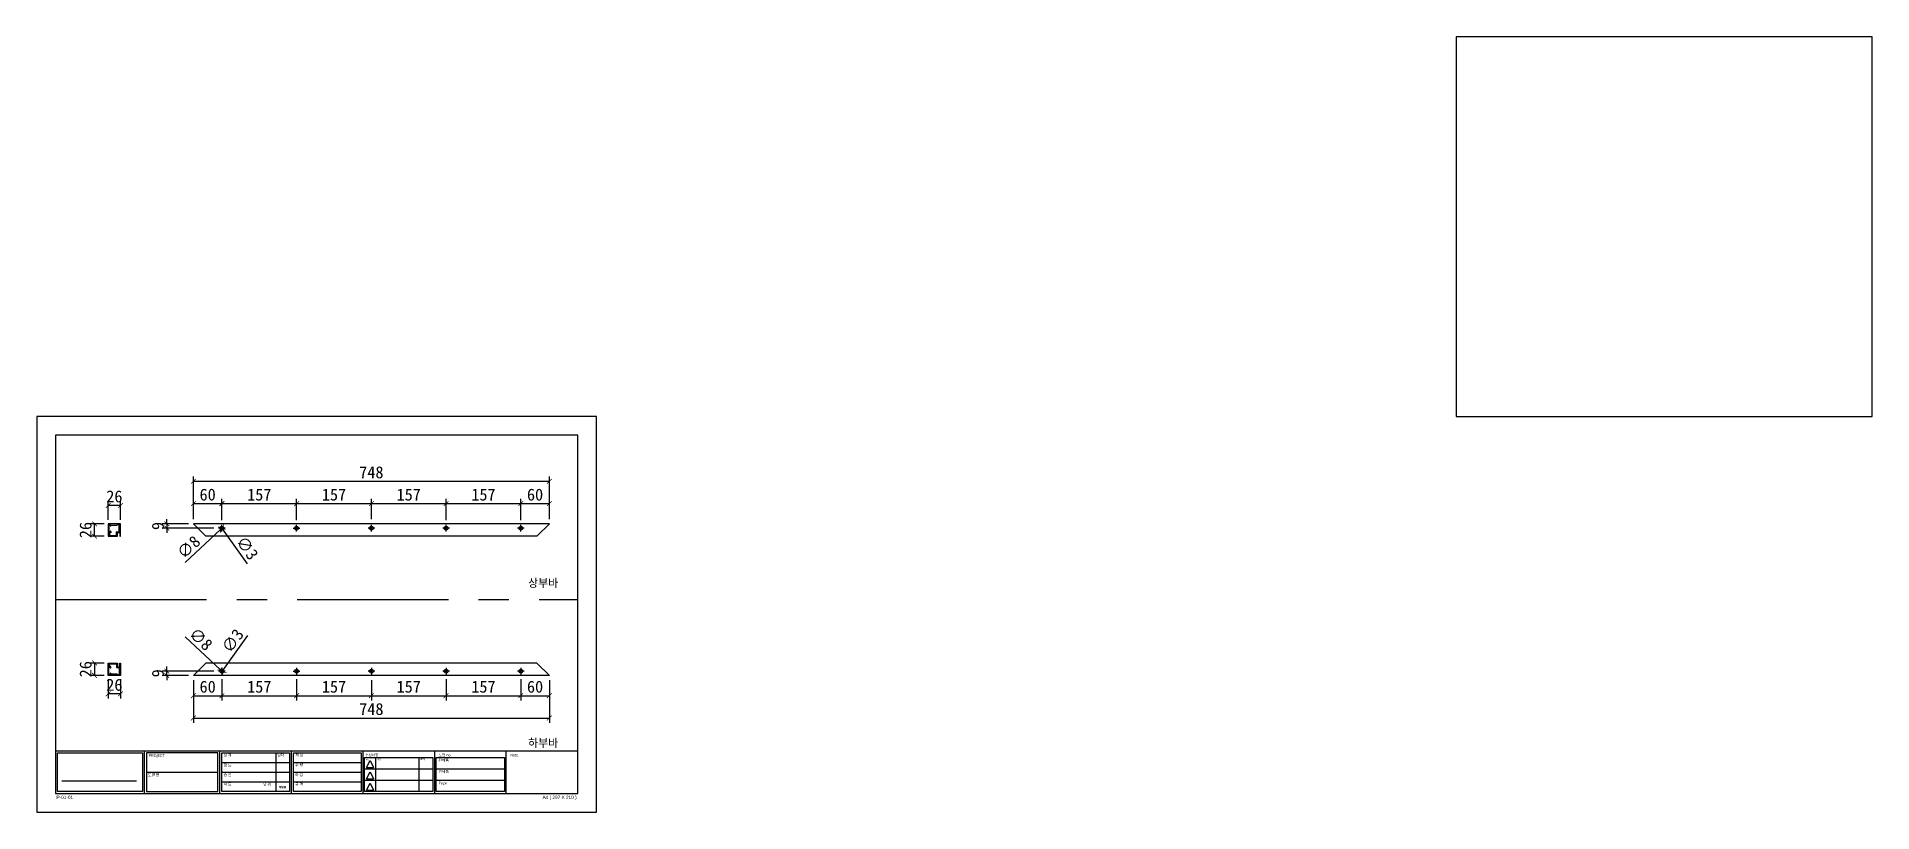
# Model space of a CAD drawing. Header units: millimetres. Extents: x -44117 to 256353, y -2095463 to 65325.
# Drawn here: x -39937 to -36080, y 10069 to 11699 of the extents above; entities that cross this region are included whole.
import ezdxf

# ---------------------------------------------------------------- set-up
doc = ezdxf.new("R2010")
doc.units = ezdxf.units.MM
doc.header["$LTSCALE"] = 10
doc.linetypes.add('CENTER', pattern=[50.8, 31.75, -6.35, 6.35, -6.35])
doc.layers.add('cen', color=1, linetype='CENTER')
doc.layers.add('도면층2', color=3, linetype='CENTER')
doc.styles.add('고딕', font='')
doc.styles.get('고딕').set_extended_font_data('HYgtrE')
doc.dimstyles.new('ISO-25', dxfattribs={"dimtxt": 2.5, "dimasz": 2.5, "dimexe": 1, "dimexo": 1, "dimtad": 1, "dimtxsty": 'Standard', "dimblk": 'ARCHTICK', "dimcen": 2.5, "dimadec": 0, "dimazin": 0, "dimtfac": 1, "dimtmove": 0, "dimatfit": 3, "dimfxl": 0, "dimarcsym": 0})

# ---------------------------------------------------------------- blocks, each defined once
blk = doc.blocks.new('A$C2EC13F1B')
at = {"color": 7}
for p, q in [((-3.7, -0.8), (-1.2, 4.2)), ((-1.2, 4.2), (1.3, -0.8))]:
    blk.add_line(p, q, dxfattribs=at)
blk.add_lwpolyline([(-3.7, -0.8), (1.3, -0.8)], dxfattribs=at)
blk = doc.blocks.new('a4 1scale')
at = {"color": 8}
for p, q in [((-15144.83, -4477.05), (-14867.83, -4477.05)), ((-15097.66, -4499.61), (-15097.66, -4477.05)), ((-15057.67, -4499.62), (-15057.67, -4477.06)), ((-15028.06, -4478.06), (-15028.06, -4498.62)), ((-15019.68, -4499.62), (-15019.68, -4477.06)), ((-14981.69, -4499.62), (-14981.69, -4477.06)), ((-14943.7, -4499.62), (-14943.7, -4477.06)), ((-14905.71, -4499.62), (-14905.71, -4477.06)), ((-15096.66, -4488.33), (-15058.67, -4488.34)), ((-15056.67, -4483.2), (-15020.68, -4483.2)), ((-15056.67, -4488.34), (-15020.68, -4488.34)), ((-15018.68, -4483.2), (-14982.69, -4483.2)), ((-15018.68, -4488.34), (-14982.69, -4488.34)), ((-14980.9, -4480.63), (-14944.7, -4480.63)), ((-14980.9, -4486.63), (-14944.7, -4486.63)), ((-14975.07, -4480.63), (-14975.07, -4498.62)), ((-14952.08, -4480.63), (-14952.08, -4498.62)), ((-14942.91, -4480.63), (-14906.71, -4480.63)), ((-14942.91, -4486.63), (-14906.71, -4486.63)), ((-15141.53, -4492.95), (-15101.88, -4492.95)), ((-15056.67, -4493.48), (-15020.68, -4493.48)), ((-15018.68, -4493.48), (-14982.69, -4493.48)), ((-14980.9, -4492.63), (-14944.7, -4492.63)), ((-14942.91, -4492.63), (-14906.71, -4492.63))]:
    blk.add_line(p, q, dxfattribs=at)
for points in [[(-15154.83, -4509.61), (-14857.83, -4509.61), (-14857.83, -4299.61), (-15154.83, -4299.61)], [(-15144.83, -4499.61), (-14867.83, -4499.61), (-14867.83, -4309.61), (-15144.83, -4309.61)]]:
    blk.add_lwpolyline(points, close=True)
for points in [[(-15143.82, -4478.05), (-15098.66, -4478.05), (-15098.66, -4498.61), (-15143.83, -4498.61)], [(-15058.67, -4478.06), (-15096.66, -4478.05), (-15096.66, -4498.61), (-15058.66, -4498.62)], [(-15056.67, -4478.06), (-15020.68, -4478.06), (-15020.68, -4498.62), (-15056.67, -4498.62)], [(-15018.68, -4478.06), (-14982.69, -4478.06), (-14982.69, -4498.62), (-15018.68, -4498.62)]]:
    blk.add_lwpolyline(points, close=True, dxfattribs=at)
for points in [[(-14944.7, -4480.63), (-14944.7, -4498.62), (-14980.9, -4498.62), (-14980.9, -4480.63)], [(-14906.71, -4480.63), (-14906.71, -4498.62), (-14942.91, -4498.62), (-14942.91, -4480.63)]]:
    blk.add_lwpolyline(points, dxfattribs=at)
at = {"color": 8, "xscale": 0.7469071166727064, "yscale": 0.7469071166727064, "zscale": 0.7469071166727064}
for p in [(-14977.06, -4485.3), (-14977.06, -4491.3), (-14977.06, -4497.29)]:
    blk.add_blockref('A$C2EC13F1B', p, dxfattribs=at)
at = {"color": 8, "style": '고딕'}
for s, insert, char_height, width, attachment_point in [('{\\fMalgun Gothic|b0|i0|c129|p50;PROJECT}', (-15095.45, -4478.74), 1.6004, 37.4801, 1), ('{\\fMalgun Gothic|b0|i0|c129|p50;설 계}', (-15055.65, -4478.55), 1.4003, 21.6513, 1), ('{\\fGulim|b0|i0|c129|p50;일자}', (-15027.2, -4478.57), 1.4, 24.7824, 1), ('{\\fMalgun Gothic|b0|i0|c129|p50;재 질}', (-15017.66, -4478.55), 1.4003, 21.6513, 1), ('{\\fMalgun Gothic|b0|i0|c129|p50;수정사항}', (-14980.67, -4478.55), 1.4003, 21.6513, 1), ('{\\fMalgun Gothic|b0|i0|c129|p50;도면 no.}', (-14941.63, -4478.55), 1.4003, 21.6513, 1), ('{\\fMalgun Gothic|b0|i0|c129|p50;Note.}', (-14903.64, -4478.55), 1.4003, 21.6513, 1), ('{\\fMalgun Gothic|b0|i0|c129|p50;도면명}', (-15095.89, -4489.07), 1.6004, 37.4801, 1), ('{\\fMalgun Gothic|b0|i0|c129|p50;승 인}', (-15055.65, -4489.02), 1.4003, 21.6513, 1), ('{\\fMalgun Gothic|b0|i0|c129|p50;검 토}', (-15055.65, -4483.82), 1.4003, 21.6513, 1), ('{\\fMalgun Gothic|b0|i0|c129|p50;수 량}', (-15017.66, -4483.82), 1.4003, 21.6513, 1), ('{\\fMalgun Gothic|b0|i0|c129|p50;마 감}', (-15017.66, -4489.02), 1.4003, 21.6513, 1), ('{\\fMalgun Gothic|b0|i0|c129|p50;no.}', (-14980.32, -4481.07), 0.96, 25.9815, 1), ('{\\fMalgun Gothic|b0|i0|c129|p50;내용}', (-14974.49, -4481.07), 0.96, 25.9815, 1), ('{\\fMalgun Gothic|b0|i0|c129|p50;일자}', (-14951.5, -4481.07), 0.96, 25.9815, 1), ('{\\fGulim|b0|i0|c129|p50;완\\fMalgun Gothic|b0|i0|c129|p50;제품}', (-14941.66, -4481.32), 1.4003, 21.6513, 1), ('{\\fMalgun Gothic|b0|i0|c129|p50;반제품}', (-14941.66, -4487.32), 1.4003, 21.6513, 1), ('{\\fMalgun Gothic|b0|i0|c129|p50;척 도 }', (-15055.65, -4494.02), 1.4003, 21.6513, 1), ('{\\fGulim|b0|i0|c129|p50;단 위}', (-15034.68, -4494.09), 1.4003, 21.6513, 1), ('mm', (-15024.45, -4496.13), 1.7, 15.2516, 5), ('{\\fMalgun Gothic|b0|i0|c129|p50;규 격 }', (-15017.66, -4494.02), 1.4003, 21.6513, 1), ('{\\fMalgun Gothic|b0|i0|c129|p50;Page}', (-14941.66, -4493.32), 1.4003, 21.6513, 1), ('{\\C8;P-01-01}', (-15144.37, -4500.78), 1.8004, 27.0059, 1), ('{\\C8;A4 ( 297 X 210 )}', (-14868.4, -4500.78), 1.8004, 27.0059, 3)]:
    blk.add_mtext(s, dxfattribs=dict(at, insert=insert, char_height=char_height, width=width, attachment_point=attachment_point))
blk = doc.blocks.new('_ArchTick')
at = {"color": 0, "linetype": 'ByBlock', "const_width": 0.15}
blk.add_lwpolyline([(-0.5, -0.5), (0.5, 0.5)], dxfattribs=at)
blk = doc.blocks.new('*D659')
at = {"color": 0, "lineweight": -2}
for p, q in [((-39786.6, 10683.3), (-39786.6, 10723.8)), ((-39760.6, 10683.3), (-39760.6, 10723.8)), ((-39760.6, 10713.8), (-39786.6, 10713.8))]:
    blk.add_line(p, q, dxfattribs=at)
at = {"layer": 'Defpoints', "color": 0}
for p in [(-39786.6, 10713.8), (-39786.6, 10673.3), (-39760.6, 10673.3)]:
    blk.add_point(p, dxfattribs=at)
at = {"color": 0, "lineweight": -2, "xscale": 10, "yscale": 10, "zscale": 10, "rotation": 180}
blk.add_blockref('_ArchTick', (-39786.6, 10713.8), dxfattribs=at)
at = {"color": 0, "lineweight": -2, "xscale": 10, "yscale": 10, "zscale": 10}
blk.add_blockref('_ArchTick', (-39760.6, 10713.8), dxfattribs=at)
at = {"color": 0, "insert": (-39773.6, 10732.6), "char_height": 25, "attachment_point": 5}
blk.add_mtext('26', dxfattribs=at)
blk = doc.blocks.new('_None')
blk = doc.blocks.new('*D660')
at = {"color": 0, "lineweight": -2}
for p, q in [((-39795.1, 10675.1), (-39825.2, 10675.1)), ((-39795.1, 10649.1), (-39825.2, 10649.1)), ((-39815.2, 10649.1), (-39815.2, 10675.1))]:
    blk.add_line(p, q, dxfattribs=at)
at = {"layer": 'Defpoints', "color": 0}
for p in [(-39815.2, 10675.1), (-39785.1, 10675.1), (-39785.1, 10649.1)]:
    blk.add_point(p, dxfattribs=at)
at = {"color": 0, "lineweight": -2, "xscale": 10, "yscale": 10, "zscale": 10}
for p, rotation in [((-39815.2, 10675.1), 90), ((-39815.2, 10649.1), 270)]:
    blk.add_blockref('_ArchTick', p, dxfattribs=dict(at, rotation=rotation))
at = {"color": 0, "insert": (-39834, 10662.1), "char_height": 25, "attachment_point": 5, "rotation": 90}
blk.add_mtext('26', dxfattribs=at)
blk = doc.blocks.new('*D661')
at = {"color": 0, "lineweight": -2}
for p, q in [((-39607.6, 10685.1), (-39607.6, 10774.6)), ((-39607.6, 10764.6), (-38859.6, 10764.6)), ((-38859.6, 10685.1), (-38859.6, 10774.6))]:
    blk.add_line(p, q, dxfattribs=at)
at = {"layer": 'Defpoints', "color": 0}
for p in [(-38859.6, 10764.6), (-39607.6, 10675.1), (-38859.6, 10675.1)]:
    blk.add_point(p, dxfattribs=at)
at = {"color": 0, "lineweight": -2, "xscale": 10, "yscale": 10, "zscale": 10, "rotation": 180}
blk.add_blockref('_ArchTick', (-39607.6, 10764.6), dxfattribs=at)
at = {"color": 0, "lineweight": -2, "xscale": 10, "yscale": 10, "zscale": 10}
blk.add_blockref('_ArchTick', (-38859.6, 10764.6), dxfattribs=at)
at = {"color": 0, "insert": (-39233.6, 10783.3), "char_height": 25, "attachment_point": 5}
blk.add_mtext('748', dxfattribs=at)
blk = doc.blocks.new('*D662')
at = {"color": 0, "lineweight": -2}
for p, q in [((-39663.4, 10675.1), (-39663.4, 10685.1)), ((-39617.6, 10675.1), (-39673.4, 10675.1)), ((-39564.6, 10666.1), (-39673.4, 10666.1)), ((-39663.4, 10675.1), (-39663.4, 10666.1)), ((-39663.4, 10666.1), (-39663.4, 10656.1))]:
    blk.add_line(p, q, dxfattribs=at)
at = {"layer": 'Defpoints', "color": 0}
for p in [(-39663.4, 10666.1), (-39607.6, 10675.1), (-39554.6, 10666.1)]:
    blk.add_point(p, dxfattribs=at)
at = {"color": 0, "lineweight": -2, "xscale": 10, "yscale": 10, "zscale": 10}
for p, rotation in [((-39663.4, 10675.1), 270), ((-39663.4, 10666.1), 90)]:
    blk.add_blockref('_ArchTick', p, dxfattribs=dict(at, rotation=rotation))
at = {"color": 0, "insert": (-39682.1, 10670.6), "char_height": 25, "attachment_point": 5, "rotation": 90}
blk.add_mtext('9', dxfattribs=at)
blk = doc.blocks.new('*D663')
at = {"color": 0, "lineweight": -2}
for p, q in [((-39624.5, 10594), (-39550.5, 10663.3)), ((-39544.7, 10668.8), (-39550.5, 10663.3)), ((-39544.7, 10668.8), (-39544.7, 10668.8))]:
    blk.add_line(p, q, dxfattribs=at)
at = {"layer": 'Defpoints', "color": 0}
for p in [(-39550.5, 10663.3), (-39544.7, 10668.8)]:
    blk.add_point(p, dxfattribs=at)
at = {"color": 0, "lineweight": -2, "xscale": 10, "yscale": 10, "zscale": 10}
for p, rotation in [((-39550.5, 10663.3), 43.13870442111701), ((-39544.7, 10668.8), 223.138704421117)]:
    blk.add_blockref('_ArchTick', p, dxfattribs=dict(at, rotation=rotation))
at = {"color": 0, "insert": (-39617.5, 10626.2), "char_height": 25, "attachment_point": 5, "rotation": 43.1387}
blk.add_mtext('∅8', dxfattribs=at)
blk = doc.blocks.new('*D664')
at = {"color": 0, "lineweight": -2}
for p, q in [((-39548.5, 10667.3), (-39548.5, 10667.3)), ((-39548.5, 10667.3), (-39546.7, 10664.8)), ((-39493.8, 10591.4), (-39546.7, 10664.8))]:
    blk.add_line(p, q, dxfattribs=at)
at = {"layer": 'Defpoints', "color": 0}
for p in [(-39548.5, 10667.3), (-39546.7, 10664.8)]:
    blk.add_point(p, dxfattribs=at)
at = {"color": 0, "lineweight": -2, "xscale": 10, "yscale": 10, "zscale": 10}
for p, rotation in [((-39548.5, 10667.3), 305.7508162474272), ((-39546.7, 10664.8), 125.7508162474272)]:
    blk.add_blockref('_ArchTick', p, dxfattribs=dict(at, rotation=rotation))
at = {"color": 0, "insert": (-39494.4, 10624.3), "char_height": 25, "attachment_point": 5, "rotation": 305.7508}
blk.add_mtext('∅3', dxfattribs=at)
blk = doc.blocks.new('*D665')
at = {"color": 0, "lineweight": -2}
for p, q in [((-39607.6, 10685.1), (-39607.6, 10727.7)), ((-39547.6, 10683.1), (-39547.6, 10727.7)), ((-39607.6, 10717.7), (-39547.6, 10717.7))]:
    blk.add_line(p, q, dxfattribs=at)
at = {"layer": 'Defpoints', "color": 0}
for p in [(-39547.6, 10717.7), (-39607.6, 10675.1), (-39547.6, 10673.1)]:
    blk.add_point(p, dxfattribs=at)
at = {"color": 0, "lineweight": -2, "xscale": 10, "yscale": 10, "zscale": 10, "rotation": 180}
blk.add_blockref('_ArchTick', (-39607.6, 10717.7), dxfattribs=at)
at = {"color": 0, "lineweight": -2, "xscale": 10, "yscale": 10, "zscale": 10}
blk.add_blockref('_ArchTick', (-39547.6, 10717.7), dxfattribs=at)
at = {"color": 0, "insert": (-39577.6, 10736.4), "char_height": 25, "attachment_point": 5}
blk.add_mtext('60', dxfattribs=at)
blk = doc.blocks.new('*D666')
at = {"color": 0, "lineweight": -2}
for p, q in [((-39547.6, 10683.1), (-39547.6, 10727.7)), ((-39390.6, 10683.1), (-39390.6, 10727.7)), ((-39547.6, 10717.7), (-39390.6, 10717.7))]:
    blk.add_line(p, q, dxfattribs=at)
at = {"layer": 'Defpoints', "color": 0}
for p in [(-39390.6, 10717.7), (-39547.6, 10673.1), (-39390.6, 10673.1)]:
    blk.add_point(p, dxfattribs=at)
at = {"color": 0, "lineweight": -2, "xscale": 10, "yscale": 10, "zscale": 10, "rotation": 180}
blk.add_blockref('_ArchTick', (-39547.6, 10717.7), dxfattribs=at)
at = {"color": 0, "lineweight": -2, "xscale": 10, "yscale": 10, "zscale": 10}
blk.add_blockref('_ArchTick', (-39390.6, 10717.7), dxfattribs=at)
at = {"color": 0, "insert": (-39469.1, 10736.4), "char_height": 25, "attachment_point": 5}
blk.add_mtext('157', dxfattribs=at)
blk = doc.blocks.new('*D667')
at = {"color": 0, "lineweight": -2}
for p, q in [((-39390.6, 10683.1), (-39390.6, 10727.7)), ((-39233.6, 10685.1), (-39233.6, 10727.7)), ((-39390.6, 10717.7), (-39233.6, 10717.7))]:
    blk.add_line(p, q, dxfattribs=at)
at = {"layer": 'Defpoints', "color": 0}
for p in [(-39233.6, 10717.7), (-39390.6, 10673.1), (-39233.6, 10675.1)]:
    blk.add_point(p, dxfattribs=at)
at = {"color": 0, "lineweight": -2, "xscale": 10, "yscale": 10, "zscale": 10, "rotation": 180}
blk.add_blockref('_ArchTick', (-39390.6, 10717.7), dxfattribs=at)
at = {"color": 0, "lineweight": -2, "xscale": 10, "yscale": 10, "zscale": 10}
blk.add_blockref('_ArchTick', (-39233.6, 10717.7), dxfattribs=at)
at = {"color": 0, "insert": (-39312.1, 10736.4), "char_height": 25, "attachment_point": 5}
blk.add_mtext('157', dxfattribs=at)
blk = doc.blocks.new('*D668')
at = {"color": 0, "lineweight": -2}
for p, q in [((-39233.6, 10685.1), (-39233.6, 10727.7)), ((-39076.6, 10683.1), (-39076.6, 10727.7)), ((-39233.6, 10717.7), (-39076.6, 10717.7))]:
    blk.add_line(p, q, dxfattribs=at)
at = {"layer": 'Defpoints', "color": 0}
for p in [(-39076.6, 10717.7), (-39233.6, 10675.1), (-39076.6, 10673.1)]:
    blk.add_point(p, dxfattribs=at)
at = {"color": 0, "lineweight": -2, "xscale": 10, "yscale": 10, "zscale": 10, "rotation": 180}
blk.add_blockref('_ArchTick', (-39233.6, 10717.7), dxfattribs=at)
at = {"color": 0, "lineweight": -2, "xscale": 10, "yscale": 10, "zscale": 10}
blk.add_blockref('_ArchTick', (-39076.6, 10717.7), dxfattribs=at)
at = {"color": 0, "insert": (-39155.1, 10736.4), "char_height": 25, "attachment_point": 5}
blk.add_mtext('157', dxfattribs=at)
blk = doc.blocks.new('*D669')
at = {"color": 0, "lineweight": -2}
for p, q in [((-39076.6, 10683.1), (-39076.6, 10727.7)), ((-38919.6, 10683.1), (-38919.6, 10727.7)), ((-39076.6, 10717.7), (-38919.6, 10717.7))]:
    blk.add_line(p, q, dxfattribs=at)
at = {"layer": 'Defpoints', "color": 0}
for p in [(-38919.6, 10717.7), (-39076.6, 10673.1), (-38919.6, 10673.1)]:
    blk.add_point(p, dxfattribs=at)
at = {"color": 0, "lineweight": -2, "xscale": 10, "yscale": 10, "zscale": 10, "rotation": 180}
blk.add_blockref('_ArchTick', (-39076.6, 10717.7), dxfattribs=at)
at = {"color": 0, "lineweight": -2, "xscale": 10, "yscale": 10, "zscale": 10}
blk.add_blockref('_ArchTick', (-38919.6, 10717.7), dxfattribs=at)
at = {"color": 0, "insert": (-38998.1, 10736.4), "char_height": 25, "attachment_point": 5}
blk.add_mtext('157', dxfattribs=at)
blk = doc.blocks.new('*D670')
at = {"color": 0, "lineweight": -2}
for p, q in [((-38919.6, 10683.1), (-38919.6, 10727.7)), ((-38859.6, 10685.1), (-38859.6, 10727.7)), ((-38919.6, 10717.7), (-38859.6, 10717.7))]:
    blk.add_line(p, q, dxfattribs=at)
at = {"layer": 'Defpoints', "color": 0}
for p in [(-38859.6, 10717.7), (-38919.6, 10673.1), (-38859.6, 10675.1)]:
    blk.add_point(p, dxfattribs=at)
at = {"color": 0, "lineweight": -2, "xscale": 10, "yscale": 10, "zscale": 10, "rotation": 180}
blk.add_blockref('_ArchTick', (-38919.6, 10717.7), dxfattribs=at)
at = {"color": 0, "lineweight": -2, "xscale": 10, "yscale": 10, "zscale": 10}
blk.add_blockref('_ArchTick', (-38859.6, 10717.7), dxfattribs=at)
at = {"color": 0, "insert": (-38889.6, 10736.4), "char_height": 25, "attachment_point": 5}
blk.add_mtext('60', dxfattribs=at)
blk = doc.blocks.new('*D671')
at = {"color": 0, "lineweight": -2}
for p, q in [((-39786.6, 10348.5), (-39786.6, 10308)), ((-39760.6, 10348.5), (-39760.6, 10308)), ((-39760.6, 10318), (-39786.6, 10318))]:
    blk.add_line(p, q, dxfattribs=at)
at = {"layer": 'Defpoints', "color": 0}
for p in [(-39786.6, 10358.5), (-39760.6, 10358.5), (-39786.6, 10318)]:
    blk.add_point(p, dxfattribs=at)
at = {"color": 0, "lineweight": -2, "xscale": 10, "yscale": 10, "zscale": 10, "rotation": 180}
blk.add_blockref('_ArchTick', (-39786.6, 10318), dxfattribs=at)
at = {"color": 0, "lineweight": -2, "xscale": 10, "yscale": 10, "zscale": 10}
blk.add_blockref('_ArchTick', (-39760.6, 10318), dxfattribs=at)
at = {"color": 0, "insert": (-39773.6, 10336.7), "char_height": 25, "attachment_point": 5}
blk.add_mtext('26', dxfattribs=at)
blk = doc.blocks.new('*D672')
at = {"color": 0, "lineweight": -2}
for p, q in [((-39795.1, 10382.7), (-39825.2, 10382.7)), ((-39815.2, 10382.7), (-39815.2, 10356.7)), ((-39795.1, 10356.7), (-39825.2, 10356.7))]:
    blk.add_line(p, q, dxfattribs=at)
at = {"layer": 'Defpoints', "color": 0}
for p in [(-39785.1, 10382.7), (-39815.2, 10356.7), (-39785.1, 10356.7)]:
    blk.add_point(p, dxfattribs=at)
at = {"color": 0, "lineweight": -2, "xscale": 10, "yscale": 10, "zscale": 10}
for p, rotation in [((-39815.2, 10382.7), 90), ((-39815.2, 10356.7), 270)]:
    blk.add_blockref('_ArchTick', p, dxfattribs=dict(at, rotation=rotation))
at = {"color": 0, "insert": (-39834, 10369.7), "char_height": 25, "attachment_point": 5, "rotation": 90}
blk.add_mtext('26', dxfattribs=at)
blk = doc.blocks.new('*D673')
at = {"color": 0, "lineweight": -2}
for p, q in [((-39607.6, 10346.7), (-39607.6, 10257.2)), ((-38859.6, 10346.7), (-38859.6, 10257.2)), ((-39607.6, 10267.2), (-38859.6, 10267.2))]:
    blk.add_line(p, q, dxfattribs=at)
at = {"layer": 'Defpoints', "color": 0}
for p in [(-39607.6, 10356.7), (-38859.6, 10356.7), (-38859.6, 10267.2)]:
    blk.add_point(p, dxfattribs=at)
at = {"color": 0, "lineweight": -2, "xscale": 10, "yscale": 10, "zscale": 10, "rotation": 180}
blk.add_blockref('_ArchTick', (-39607.6, 10267.2), dxfattribs=at)
at = {"color": 0, "lineweight": -2, "xscale": 10, "yscale": 10, "zscale": 10}
blk.add_blockref('_ArchTick', (-38859.6, 10267.2), dxfattribs=at)
at = {"color": 0, "insert": (-39233.6, 10285.9), "char_height": 25, "attachment_point": 5}
blk.add_mtext('748', dxfattribs=at)
blk = doc.blocks.new('*D674')
at = {"color": 0, "lineweight": -2}
for p, q in [((-39663.4, 10365.7), (-39663.4, 10375.7)), ((-39564.6, 10365.7), (-39673.4, 10365.7)), ((-39617.6, 10356.7), (-39673.4, 10356.7)), ((-39663.4, 10356.7), (-39663.4, 10365.7)), ((-39663.4, 10356.7), (-39663.4, 10346.7))]:
    blk.add_line(p, q, dxfattribs=at)
at = {"layer": 'Defpoints', "color": 0}
for p in [(-39663.4, 10365.7), (-39607.6, 10356.7), (-39554.6, 10365.7)]:
    blk.add_point(p, dxfattribs=at)
at = {"color": 0, "lineweight": -2, "xscale": 10, "yscale": 10, "zscale": 10}
for p, rotation in [((-39663.4, 10365.7), 270), ((-39663.4, 10356.7), 90)]:
    blk.add_blockref('_ArchTick', p, dxfattribs=dict(at, rotation=rotation))
at = {"color": 0, "insert": (-39682.1, 10361.2), "char_height": 25, "attachment_point": 5, "rotation": 90}
blk.add_mtext('9', dxfattribs=at)
blk = doc.blocks.new('*D675')
at = {"color": 0, "lineweight": -2}
for p, q in [((-39624.5, 10437.7), (-39550.5, 10368.4)), ((-39544.7, 10363), (-39550.5, 10368.4)), ((-39544.7, 10363), (-39544.7, 10363))]:
    blk.add_line(p, q, dxfattribs=at)
at = {"layer": 'Defpoints', "color": 0}
for p in [(-39550.5, 10368.4), (-39544.7, 10363)]:
    blk.add_point(p, dxfattribs=at)
at = {"color": 0, "lineweight": -2, "xscale": 10, "yscale": 10, "zscale": 10}
for p, rotation in [((-39550.5, 10368.4), 316.8612955789281), ((-39544.7, 10363), 136.8612955789281)]:
    blk.add_blockref('_ArchTick', p, dxfattribs=dict(at, rotation=rotation))
at = {"color": 0, "insert": (-39591.9, 10432.9), "char_height": 25, "attachment_point": 5, "rotation": 316.8613}
blk.add_mtext('∅8', dxfattribs=at)
blk = doc.blocks.new('*D676')
at = {"color": 0, "lineweight": -2}
for p, q in [((-39493.8, 10440.4), (-39546.7, 10366.9)), ((-39548.5, 10364.5), (-39546.7, 10366.9)), ((-39548.5, 10364.5), (-39548.5, 10364.5))]:
    blk.add_line(p, q, dxfattribs=at)
at = {"layer": 'Defpoints', "color": 0}
for p in [(-39548.5, 10364.5), (-39546.7, 10366.9)]:
    blk.add_point(p, dxfattribs=at)
at = {"color": 0, "lineweight": -2, "xscale": 10, "yscale": 10, "zscale": 10}
for p, rotation in [((-39548.5, 10364.5), 54.24918375256147), ((-39546.7, 10366.9), 234.2491837525615)]:
    blk.add_blockref('_ArchTick', p, dxfattribs=dict(at, rotation=rotation))
at = {"color": 0, "insert": (-39524.9, 10429.4), "char_height": 25, "attachment_point": 5, "rotation": 54.2492}
blk.add_mtext('∅3', dxfattribs=at)
blk = doc.blocks.new('*D677')
at = {"color": 0, "lineweight": -2}
for p, q in [((-39607.6, 10346.7), (-39607.6, 10304.1)), ((-39547.6, 10348.7), (-39547.6, 10304.1)), ((-39607.6, 10314.1), (-39547.6, 10314.1))]:
    blk.add_line(p, q, dxfattribs=at)
at = {"layer": 'Defpoints', "color": 0}
for p in [(-39607.6, 10356.7), (-39547.6, 10358.7), (-39547.6, 10314.1)]:
    blk.add_point(p, dxfattribs=at)
at = {"color": 0, "lineweight": -2, "xscale": 10, "yscale": 10, "zscale": 10, "rotation": 180}
blk.add_blockref('_ArchTick', (-39607.6, 10314.1), dxfattribs=at)
at = {"color": 0, "lineweight": -2, "xscale": 10, "yscale": 10, "zscale": 10}
blk.add_blockref('_ArchTick', (-39547.6, 10314.1), dxfattribs=at)
at = {"color": 0, "insert": (-39577.6, 10332.8), "char_height": 25, "attachment_point": 5}
blk.add_mtext('60', dxfattribs=at)
blk = doc.blocks.new('*D678')
at = {"color": 0, "lineweight": -2}
for p, q in [((-39547.6, 10348.7), (-39547.6, 10304.1)), ((-39390.6, 10348.7), (-39390.6, 10304.1)), ((-39547.6, 10314.1), (-39390.6, 10314.1))]:
    blk.add_line(p, q, dxfattribs=at)
at = {"layer": 'Defpoints', "color": 0}
for p in [(-39547.6, 10358.7), (-39390.6, 10358.7), (-39390.6, 10314.1)]:
    blk.add_point(p, dxfattribs=at)
at = {"color": 0, "lineweight": -2, "xscale": 10, "yscale": 10, "zscale": 10, "rotation": 180}
blk.add_blockref('_ArchTick', (-39547.6, 10314.1), dxfattribs=at)
at = {"color": 0, "lineweight": -2, "xscale": 10, "yscale": 10, "zscale": 10}
blk.add_blockref('_ArchTick', (-39390.6, 10314.1), dxfattribs=at)
at = {"color": 0, "insert": (-39469.1, 10332.8), "char_height": 25, "attachment_point": 5}
blk.add_mtext('157', dxfattribs=at)
blk = doc.blocks.new('*D679')
at = {"color": 0, "lineweight": -2}
for p, q in [((-39390.6, 10348.7), (-39390.6, 10304.1)), ((-39233.6, 10346.7), (-39233.6, 10304.1)), ((-39390.6, 10314.1), (-39233.6, 10314.1))]:
    blk.add_line(p, q, dxfattribs=at)
at = {"layer": 'Defpoints', "color": 0}
for p in [(-39390.6, 10358.7), (-39233.6, 10356.7), (-39233.6, 10314.1)]:
    blk.add_point(p, dxfattribs=at)
at = {"color": 0, "lineweight": -2, "xscale": 10, "yscale": 10, "zscale": 10, "rotation": 180}
blk.add_blockref('_ArchTick', (-39390.6, 10314.1), dxfattribs=at)
at = {"color": 0, "lineweight": -2, "xscale": 10, "yscale": 10, "zscale": 10}
blk.add_blockref('_ArchTick', (-39233.6, 10314.1), dxfattribs=at)
at = {"color": 0, "insert": (-39312.1, 10332.8), "char_height": 25, "attachment_point": 5}
blk.add_mtext('157', dxfattribs=at)
blk = doc.blocks.new('*D680')
at = {"color": 0, "lineweight": -2}
for p, q in [((-39233.6, 10346.7), (-39233.6, 10304.1)), ((-39076.6, 10348.7), (-39076.6, 10304.1)), ((-39233.6, 10314.1), (-39076.6, 10314.1))]:
    blk.add_line(p, q, dxfattribs=at)
at = {"layer": 'Defpoints', "color": 0}
for p in [(-39233.6, 10356.7), (-39076.6, 10358.7), (-39076.6, 10314.1)]:
    blk.add_point(p, dxfattribs=at)
at = {"color": 0, "lineweight": -2, "xscale": 10, "yscale": 10, "zscale": 10, "rotation": 180}
blk.add_blockref('_ArchTick', (-39233.6, 10314.1), dxfattribs=at)
at = {"color": 0, "lineweight": -2, "xscale": 10, "yscale": 10, "zscale": 10}
blk.add_blockref('_ArchTick', (-39076.6, 10314.1), dxfattribs=at)
at = {"color": 0, "insert": (-39155.1, 10332.8), "char_height": 25, "attachment_point": 5}
blk.add_mtext('157', dxfattribs=at)
blk = doc.blocks.new('*D681')
at = {"color": 0, "lineweight": -2}
for p, q in [((-39076.6, 10348.7), (-39076.6, 10304.1)), ((-38919.6, 10348.7), (-38919.6, 10304.1)), ((-39076.6, 10314.1), (-38919.6, 10314.1))]:
    blk.add_line(p, q, dxfattribs=at)
at = {"layer": 'Defpoints', "color": 0}
for p in [(-39076.6, 10358.7), (-38919.6, 10358.7), (-38919.6, 10314.1)]:
    blk.add_point(p, dxfattribs=at)
at = {"color": 0, "lineweight": -2, "xscale": 10, "yscale": 10, "zscale": 10, "rotation": 180}
blk.add_blockref('_ArchTick', (-39076.6, 10314.1), dxfattribs=at)
at = {"color": 0, "lineweight": -2, "xscale": 10, "yscale": 10, "zscale": 10}
blk.add_blockref('_ArchTick', (-38919.6, 10314.1), dxfattribs=at)
at = {"color": 0, "insert": (-38998.1, 10332.8), "char_height": 25, "attachment_point": 5}
blk.add_mtext('157', dxfattribs=at)
blk = doc.blocks.new('*D682')
at = {"color": 0, "lineweight": -2}
for p, q in [((-38919.6, 10348.7), (-38919.6, 10304.1)), ((-38859.6, 10346.7), (-38859.6, 10304.1)), ((-38919.6, 10314.1), (-38859.6, 10314.1))]:
    blk.add_line(p, q, dxfattribs=at)
at = {"layer": 'Defpoints', "color": 0}
for p in [(-38919.6, 10358.7), (-38859.6, 10356.7), (-38859.6, 10314.1)]:
    blk.add_point(p, dxfattribs=at)
at = {"color": 0, "lineweight": -2, "xscale": 10, "yscale": 10, "zscale": 10, "rotation": 180}
blk.add_blockref('_ArchTick', (-38919.6, 10314.1), dxfattribs=at)
at = {"color": 0, "lineweight": -2, "xscale": 10, "yscale": 10, "zscale": 10}
blk.add_blockref('_ArchTick', (-38859.6, 10314.1), dxfattribs=at)
at = {"color": 0, "insert": (-38889.6, 10332.8), "char_height": 25, "attachment_point": 5}
blk.add_mtext('60', dxfattribs=at)

msp = doc.modelspace()

# ---------------------------------------------------------------- linework, layer by layer
for p, q in [((-39782.09491, 10673.56733), (-39785.09491, 10673.56733)), ((-39785.09491, 10673.56733), (-39785.09491, 10657.56733)), ((-39785.09491, 10657.56733), (-39782.09491, 10657.56733)), ((-39781.39491, 10656.56733), (-39783.59491, 10656.56733)), ((-39783.59491, 10656.56733), (-39783.59491, 10650.56733)), ((-39783.59491, 10650.56733), (-39768.79491, 10650.56733)), ((-39782.09491, 10670.86733), (-39782.09491, 10673.56733)), ((-39782.09491, 10657.56733), (-39782.09491, 10659.26733)), ((-39781.39491, 10670.56733), (-39781.79491, 10670.56733)), ((-39781.79491, 10659.56733), (-39781.39491, 10659.56733)), ((-39781.09491, 10672.06733), (-39781.09491, 10670.86733)), ((-39781.09491, 10672.06733), (-39767.59491, 10672.06733)), ((-39781.09491, 10659.26733), (-39781.09491, 10656.86733)), ((-39768.79491, 10657.06733), (-39768.79491, 10658.26733)), ((-39768.79491, 10650.56733), (-39768.79491, 10657.06733)), ((-39768.49491, 10658.56733), (-39767.29491, 10658.56733)), ((-39763.59491, 10673.56733), (-39767.59491, 10673.56733)), ((-39767.59491, 10673.56733), (-39767.59491, 10672.06733)), ((-39767.29491, 10658.56733), (-39763.59491, 10658.56733)), ((-39767.29491, 10658.56733), (-39767.29491, 10658.56733)), ((-39763.59491, 10658.56733), (-39763.59491, 10673.56733)), ((-38859.59981, 10675.06733), (-39607.59981, 10675.06733)), ((-39581.59981, 10649.06733), (-39607.59981, 10675.06733)), ((-38885.59981, 10649.06733), (-39581.59981, 10649.06733)), ((-38885.59981, 10649.06733), (-38859.59981, 10675.06733)), ((-39783.59491, 10375.20341), (-39783.59491, 10381.20341)), ((-39783.59491, 10381.20341), (-39768.79491, 10381.20341)), ((-39768.79491, 10381.20341), (-39768.79491, 10374.70341)), ((-39581.59981, 10382.70341), (-39607.59981, 10356.70341)), ((-38885.59981, 10382.70341), (-39581.59981, 10382.70341)), ((-38885.59981, 10382.70341), (-38859.59981, 10356.70341)), ((-39785.09491, 10358.20341), (-39785.09491, 10374.20341)), ((-39785.09491, 10374.20341), (-39782.09491, 10374.20341)), ((-39782.09491, 10358.20341), (-39785.09491, 10358.20341)), ((-39781.39491, 10375.20341), (-39783.59491, 10375.20341)), ((-39782.09491, 10374.20341), (-39782.09491, 10372.50341)), ((-39782.09491, 10360.90341), (-39782.09491, 10358.20341)), ((-39781.79491, 10372.20341), (-39781.39491, 10372.20341)), ((-39781.39491, 10361.20341), (-39781.79491, 10361.20341)), ((-39781.09491, 10372.50341), (-39781.09491, 10374.90341)), ((-39781.09491, 10359.70341), (-39781.09491, 10360.90341)), ((-39781.09491, 10359.70341), (-39767.59491, 10359.70341)), ((-39768.79491, 10374.70341), (-39768.79491, 10373.50341)), ((-39768.49491, 10373.20341), (-39767.29491, 10373.20341)), ((-39767.59491, 10358.20341), (-39767.59491, 10359.70341)), ((-39763.59491, 10358.20341), (-39767.59491, 10358.20341)), ((-39767.29491, 10373.20341), (-39763.59491, 10373.20341)), ((-39767.29491, 10373.20341), (-39767.29491, 10373.20341)), ((-39763.59491, 10373.20341), (-39763.59491, 10358.20341)), ((-38859.59981, 10356.70341), (-39607.59981, 10356.70341))]:
    msp.add_line(p, q)
msp.add_lwpolyline([(-36954.28181, 10900.95488), (-36079.71848, 10900.95488), (-36079.71848, 11698.50976), (-36954.28181, 11698.50976)], close=True)
for points in [[(-39762.09504, 10649.36733, 0.4142135624), (-39761.79504, 10649.06733), (-39760.89491, 10649.06733, 0.4142135624), (-39760.59491, 10649.36733), (-39760.59491, 10674.56733, 0.4142135624), (-39761.09491, 10675.06733), (-39786.09491, 10675.06733, 0.4142135624), (-39786.59491, 10674.56733), (-39786.59491, 10649.56733, 0.4142135624), (-39786.09491, 10649.06733), (-39767.79491, 10649.06733, 0.4142135624), (-39767.29491, 10649.56733), (-39767.29491, 10657.06733), (-39762.09491, 10657.06733), (-39762.09491, 10649.36733)], [(-39762.09504, 10382.40341, -0.4142135624), (-39761.79504, 10382.70341), (-39760.89491, 10382.70341, -0.4142135624), (-39760.59491, 10382.40341), (-39760.59491, 10357.20341, -0.4142135624), (-39761.09491, 10356.70341), (-39786.09491, 10356.70341, -0.4142135624), (-39786.59491, 10357.20341), (-39786.59491, 10382.20341, -0.4142135624), (-39786.09491, 10382.70341), (-39767.79491, 10382.70341, -0.4142135624), (-39767.29491, 10382.20341), (-39767.29491, 10374.70341), (-39762.09491, 10374.70341), (-39762.09491, 10382.40341)]]:
    msp.add_lwpolyline(points, format="xyb")
for centre, radius in [((-39547.59981, 10666.06733), 4), ((-39547.59981, 10666.06733), 1.5), ((-39390.59981, 10666.06733), 4), ((-39390.59981, 10666.06733), 1.5), ((-39233.59981, 10666.06733), 4), ((-39233.59981, 10666.06733), 1.5), ((-39076.59981, 10666.06733), 4), ((-39076.59981, 10666.06733), 1.5), ((-38919.59981, 10666.06733), 4), ((-38919.59981, 10666.06733), 1.5), ((-39547.59981, 10365.70341), 4), ((-39547.59981, 10365.70341), 1.5), ((-39390.59981, 10365.70341), 4), ((-39390.59981, 10365.70341), 1.5), ((-39233.59981, 10365.70341), 4), ((-39233.59981, 10365.70341), 1.5), ((-39076.59981, 10365.70341), 4), ((-39076.59981, 10365.70341), 1.5), ((-38919.59981, 10365.70341), 4), ((-38919.59981, 10365.70341), 1.5)]:
    msp.add_circle(centre, radius)
for centre, start, end in [((-39781.79491, 10670.86733), 180, 270), ((-39781.79491, 10659.26733), 90, 180), ((-39781.39491, 10670.86733), 270, 0), ((-39781.39491, 10659.26733), 360, 90), ((-39781.39491, 10656.86733), 270, 0), ((-39768.49491, 10658.26733), 90, 180), ((-39781.79491, 10372.50341), 180, 270), ((-39781.79491, 10360.90341), 90, 180), ((-39781.39491, 10374.90341), 360, 90), ((-39781.39491, 10372.50341), 270, 0), ((-39781.39491, 10360.90341), 360, 90), ((-39768.49491, 10373.50341), 180, 270)]:
    msp.add_arc(centre, 0.3, start, end)
at = {"layer": 'cen'}
msp.add_line((-39897.17678, 10515.88537), (-38799.99709, 10515.88537), dxfattribs=at)
at = {"layer": '도면층2'}
for p, q in [((-39540.59981, 10666.06733), (-39554.59981, 10666.06733)), ((-39547.59981, 10659.06733), (-39547.59981, 10673.06733)), ((-39397.59981, 10666.06733), (-39383.59981, 10666.06733)), ((-39390.59981, 10659.06733), (-39390.59981, 10673.06733)), ((-39226.59981, 10666.06733), (-39240.59981, 10666.06733)), ((-39233.59981, 10659.06733), (-39233.59981, 10673.06733)), ((-39069.59981, 10666.06733), (-39083.59981, 10666.06733)), ((-39076.59981, 10659.06733), (-39076.59981, 10673.06733)), ((-38912.59981, 10666.06733), (-38926.59981, 10666.06733)), ((-38919.59981, 10659.06733), (-38919.59981, 10673.06733)), ((-39540.59981, 10365.70341), (-39554.59981, 10365.70341)), ((-39547.59981, 10372.70341), (-39547.59981, 10358.70341)), ((-39397.59981, 10365.70341), (-39383.59981, 10365.70341)), ((-39390.59981, 10372.70341), (-39390.59981, 10358.70341)), ((-39226.59981, 10365.70341), (-39240.59981, 10365.70341)), ((-39233.59981, 10372.70341), (-39233.59981, 10358.70341)), ((-39069.59981, 10365.70341), (-39083.59981, 10365.70341)), ((-39076.59981, 10372.70341), (-39076.59981, 10358.70341)), ((-38912.59981, 10365.70341), (-38926.59981, 10365.70341)), ((-38919.59981, 10372.70341), (-38919.59981, 10358.70341))]:
    msp.add_line(p, q, dxfattribs=at)

# ---------------------------------------------------------------- block references
at = {"color": 1, "xscale": 3.9609375, "yscale": 3.9609375, "zscale": 3.9609375}
msp.add_blockref('a4 1scale', (20090.548, 27931.43748), dxfattribs=at)

# ---------------------------------------------------------------- texts
at = {"color": 142, "char_height": 16.8152548, "width": 487.1267467, "attachment_point": 5, "style": '고딕'}
for s, insert in [('{\\fMalgun Gothic|b0|i0|c129|p50;상부바}', (-38872.55799, 10549.92015)), ('{\\fMalgun Gothic|b0|i0|c129|p50;하부바}', (-38872.55799, 10213.85734))]:
    msp.add_mtext(s, dxfattribs=dict(at, insert=insert))

# ---------------------------------------------------------------- dimensions: what is measured, and where the dimension line sits
for base, p1, p2, override, picture, middle in [((-38859.59981, 10764.5904), (-39607.59981, 10675.06733), (-38859.59981, 10675.06733), {"dimscale": 10, "dimasz": 1, "dimdec": 1, "dimcen": 0, "dimtdec": 1, "dimldrblk": 'None', "dimtfillclr": 100}, '*D661', (-39233.59981, 10783.3404)), ((-39547.59981, 10717.672), (-39607.59981, 10675.06733), (-39547.59981, 10673.06733), {"dimscale": 10, "dimasz": 1, "dimdec": 1, "dimcen": 0, "dimtdec": 1, "dimldrblk": 'None', "dimtfillclr": 100}, '*D665', (-39577.59981, 10736.422)), ((-39390.59981, 10717.672), (-39547.59981, 10673.06733), (-39390.59981, 10673.06733), {"dimscale": 10, "dimasz": 1, "dimdec": 1, "dimcen": 0, "dimtdec": 1, "dimtmove": 1, "dimldrblk": 'None', "dimtfillclr": 100}, '*D666', (-39469.09981, 10736.422)), ((-39233.59981, 10717.672), (-39390.59981, 10673.06733), (-39233.59981, 10675.06733), {"dimscale": 10, "dimasz": 1, "dimdec": 1, "dimcen": 0, "dimtdec": 1, "dimtmove": 1, "dimldrblk": 'None', "dimtfillclr": 100}, '*D667', (-39312.09981, 10736.422)), ((-39076.59981, 10717.672), (-39233.59981, 10675.06733), (-39076.59981, 10673.06733), {"dimscale": 10, "dimasz": 1, "dimdec": 1, "dimcen": 0, "dimtdec": 1, "dimtmove": 1, "dimldrblk": 'None', "dimtfillclr": 100}, '*D668', (-39155.09981, 10736.422)), ((-38919.59981, 10717.672), (-39076.59981, 10673.06733), (-38919.59981, 10673.06733), {"dimscale": 10, "dimasz": 1, "dimdec": 1, "dimcen": 0, "dimtdec": 1, "dimtmove": 1, "dimldrblk": 'None', "dimtfillclr": 100}, '*D669', (-38998.09981, 10736.422)), ((-38859.59981, 10717.672), (-38919.59981, 10673.06733), (-38859.59981, 10675.06733), {"dimscale": 10, "dimasz": 1, "dimdec": 1, "dimcen": 0, "dimtdec": 1, "dimtmove": 1, "dimldrblk": 'None', "dimtfillclr": 100}, '*D670', (-38889.59981, 10736.422)), ((-39547.59981, 10314.09874), (-39607.59981, 10356.70341), (-39547.59981, 10358.70341), {"dimscale": 10, "dimasz": 1, "dimdec": 1, "dimcen": 0, "dimtdec": 1, "dimldrblk": 'None', "dimtfillclr": 100}, '*D677', (-39577.59981, 10332.84874)), ((-38859.59981, 10267.18034), (-39607.59981, 10356.70341), (-38859.59981, 10356.70341), {"dimscale": 10, "dimasz": 1, "dimdec": 1, "dimcen": 0, "dimtdec": 1, "dimldrblk": 'None', "dimtfillclr": 100}, '*D673', (-39233.59981, 10285.93034)), ((-39390.59981, 10314.09874), (-39547.59981, 10358.70341), (-39390.59981, 10358.70341), {"dimscale": 10, "dimasz": 1, "dimdec": 1, "dimcen": 0, "dimtdec": 1, "dimtmove": 1, "dimldrblk": 'None', "dimtfillclr": 100}, '*D678', (-39469.09981, 10332.84874)), ((-39233.59981, 10314.09874), (-39390.59981, 10358.70341), (-39233.59981, 10356.70341), {"dimscale": 10, "dimasz": 1, "dimdec": 1, "dimcen": 0, "dimtdec": 1, "dimtmove": 1, "dimldrblk": 'None', "dimtfillclr": 100}, '*D679', (-39312.09981, 10332.84874)), ((-39076.59981, 10314.09874), (-39233.59981, 10356.70341), (-39076.59981, 10358.70341), {"dimscale": 10, "dimasz": 1, "dimdec": 1, "dimcen": 0, "dimtdec": 1, "dimtmove": 1, "dimldrblk": 'None', "dimtfillclr": 100}, '*D680', (-39155.09981, 10332.84874)), ((-38919.59981, 10314.09874), (-39076.59981, 10358.70341), (-38919.59981, 10358.70341), {"dimscale": 10, "dimasz": 1, "dimdec": 1, "dimcen": 0, "dimtdec": 1, "dimtmove": 1, "dimldrblk": 'None', "dimtfillclr": 100}, '*D681', (-38998.09981, 10332.84874)), ((-38859.59981, 10314.09874), (-38919.59981, 10358.70341), (-38859.59981, 10356.70341), {"dimscale": 10, "dimasz": 1, "dimdec": 1, "dimcen": 0, "dimtdec": 1, "dimtmove": 1, "dimldrblk": 'None', "dimtfillclr": 100}, '*D682', (-38889.59981, 10332.84874))]:
    dim = msp.add_linear_dim(base=base, p1=p1, p2=p2, dimstyle='ISO-25', override=override)
    dim.commit()
    dim.dimension.update_dxf_attribs({"geometry": picture, "text_midpoint": middle})
for base, p1, p2, picture, middle in [((-39786.59491, 10713.80429), (-39760.59491, 10673.29163), (-39786.59491, 10673.29163), '*D659', (-39773.59491, 10713.80429)), ((-39786.59491, 10317.96645), (-39760.59491, 10358.47911), (-39786.59491, 10358.47911), '*D671', (-39773.59491, 10317.96645))]:
    dim = msp.add_linear_dim(base=base, p1=p1, p2=p2, dimstyle='ISO-25', override={"dimscale": 10, "dimasz": 1, "dimdec": 1, "dimcen": 0, "dimtdec": 1, "dimldrblk": 'None', "dimtfillclr": 100})
    dim.commit()
    dim.dimension.update_dxf_attribs({"geometry": picture, "text_midpoint": middle, "dimtype": 160})
for base, p1, p2, angle, picture, middle in [((-39663.39188, 10666.06733), (-39607.59981, 10675.06733), (-39554.59981, 10666.06733), 90, '*D662', (-39663.39188, 10670.56733)), ((-39815.20188, 10675.06733), (-39785.09283, 10649.06733), (-39785.09283, 10675.06733), 90, '*D660', (-39815.20188, 10662.06733)), ((-39815.20188, 10356.70341), (-39785.09283, 10382.70341), (-39785.09283, 10356.70341), 270, '*D672', (-39815.20188, 10369.70341)), ((-39663.39188, 10365.70341), (-39607.59981, 10356.70341), (-39554.59981, 10365.70341), 270, '*D674', (-39663.39188, 10361.20341))]:
    dim = msp.add_linear_dim(base=base, p1=p1, p2=p2, angle=angle, dimstyle='ISO-25', override={"dimscale": 10, "dimasz": 1, "dimdec": 1, "dimcen": 0, "dimtdec": 1, "dimldrblk": 'None', "dimtfillclr": 100})
    dim.commit()
    dim.dimension.update_dxf_attribs({"geometry": picture, "text_midpoint": middle, "dimtype": 160})
for p1, p2, picture, middle in [((-39544.68101, 10668.80239), (-39550.51861, 10663.33226), '*D663', (-39604.69418, 10612.56697)), ((-39548.4762, 10667.28468), (-39546.72342, 10664.84998), '*D664', (-39509.63335, 10613.33018)), ((-39544.68101, 10362.96834), (-39550.51861, 10368.43848), '*D675', (-39604.69418, 10419.20377)), ((-39548.4762, 10364.48606), (-39546.72342, 10366.92076), '*D676', (-39509.63335, 10418.44056))]:
    dim = msp.add_diameter_dim_2p(p1=p1, p2=p2, dimstyle='ISO-25', override={"dimscale": 10, "dimasz": 1, "dimdec": 1, "dimcen": 0, "dimtdec": 1, "dimldrblk": 'None', "dimtfillclr": 100})
    dim.commit()
    dim.dimension.update_dxf_attribs({"geometry": picture, "text_midpoint": middle, "dimtype": 163})

doc.saveas('drawing.dxf')
